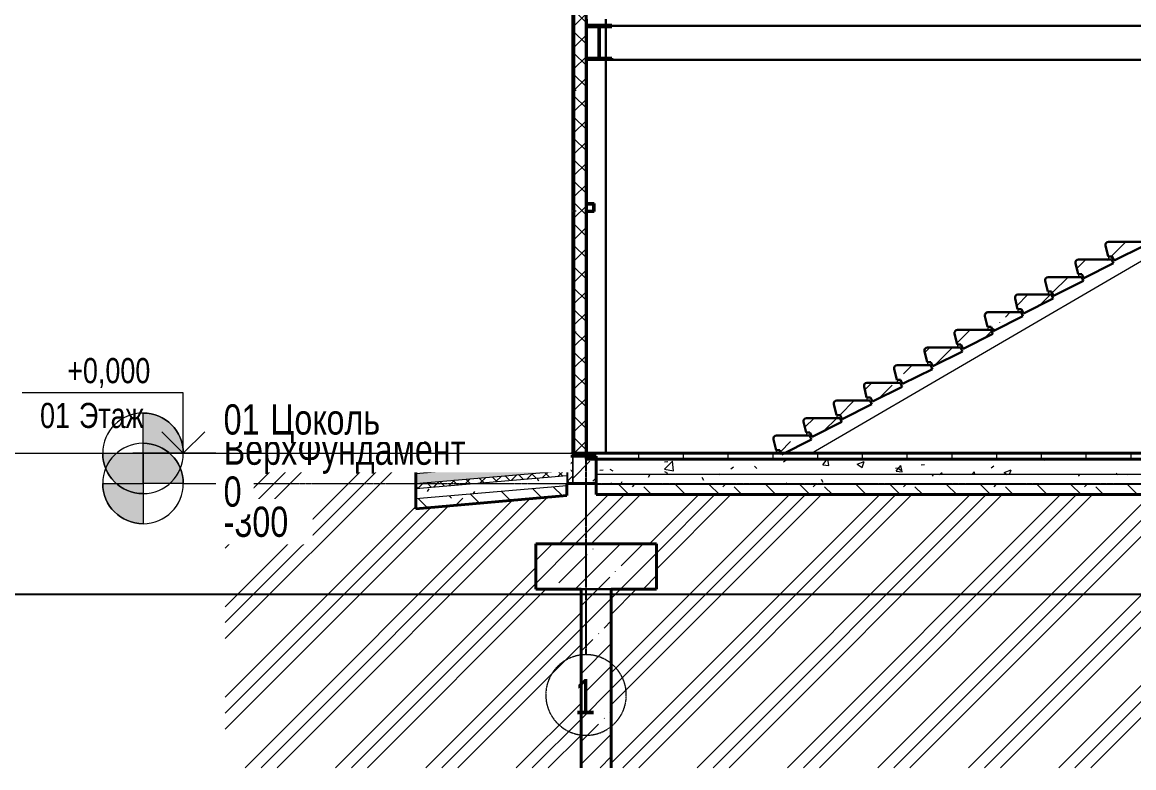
# Model space of a CAD drawing. Header units: millimetres. Extents: x 1117013 to 3394463, y -717780 to -102922.
# Drawn here: x 1263268 to 1274308, y -590971 to -583568 of the extents above; entities that cross this region are included whole.
import ezdxf

# ---------------------------------------------------------------- set-up
doc = ezdxf.new("R2010")
doc.units = ezdxf.units.MM
doc.linetypes.add('ADSK_Линия сетки', pattern=[21, 12, -3, 3, -3])
doc.linetypes.add('CENTERX2', pattern=[4, 2.5, -0.5, 0.5, -0.5])
for name, color, linetype, lineweight in [('0003-Основная тонкая 0.13', 9, 'Continuous', 13), ('0003-Размеры и выноски', 4, 'Continuous', 25), ('Аннотация', 7, 'Continuous', 20), ('Каркас', 7, 'Continuous', 18), ('Лестницы', 7, 'Continuous', 18), ('Несущие колонны', 7, 'Continuous', 18), ('Обобщенные модели', 7, 'Continuous', 18), ('Перекрытие', 7, 'Continuous', 18), ('Стены', 7, 'Continuous', 18), ('Стены наружные', 7, 'Continuous', 18), ('Стены разрез', 7, 'Continuous', 40), ('Стены штриховка', 7, 'Continuous', 18), ('Топография', 7, 'Continuous', 18), ('Уровни', 7, 'Continuous', 9), ('Фундамент', 7, 'Continuous', 18)]:
    doc.layers.add(name, color=color, linetype=linetype, lineweight=lineweight)
doc.layers.add('Оси', color=1, linetype='CENTERX2')
doc.styles.add('Century Gothic', font='GOTHIC.TTF', dxfattribs={"width": 0.8, "height": 250})
doc.styles.add('Century Gothic_1', font='GOTHIC.TTF', dxfattribs={"width": 0.8, "height": 500})
doc.styles.add('Century Gothic_2', font='GOTHIC.TTF', dxfattribs={"width": 0.8, "height": 350})
pattern_1 = [(45, (1275614.13, -584588.64), (-224.506, 224.506), []), (45, (1275838.64, -584588.64), (-224.506, 224.506), [396.875, -79.375, 3.353, -76.022])]
pattern_2 = [(45, (1275614.13, -584588.64), (-70.7107, 70.7107), []), (135, (1275614.13, -584588.64), (-70.7107, -70.7107), [])]
pattern_3 = [(45, (1275614.13, -584588.64), (-106.066, 106.066), []), (135, (1275614.13, -584588.64), (-106.066, -106.066), [])]
pattern_4 = [(50, (1275614.13, -584588.64), (728.737, -63.756), [76.2, -838.2]), (355, (1275614.1, -584588.64), (-140.97, 764.23), [60.96, -670.56]), (100.451, (1275674.86, -584593.96), (587.77, 700.467), [64.76, -712.36]), (46.184, (1275614.1, -584385.4), (1084.32, -168.17), [114.3, -1257.3]), (96.636, (1275704.5, -584399.5), (949.61, 989.71), [97.14, -1068.54]), (351.184, (1275614.1, -584385.4), (949.62, 989.7), [91.44, -1005.84]), (21, (1275715.73, -584436.24), (606.458, -409.06), [76.2, -838.2]), (326, (1275715.7, -584436.24), (247.21, 736.75), [60.96, -670.56]), (71.451, (1275766.3, -584470.3), (853.67, 327.685), [64.76, -712.36]), (37.5, (1275614.13, -584588.64), (12.355, 338.22), [33.528, -628.904, 33.528, -647.192, -673.1]), (37.5, (1275614.13, -584588.64), (12.355, 338.22), [-1343.152, 33.528, -639.572]), (7.5, (1275614.13, -584588.64), (267.279, 400.722), [33.528, -354.584, 33.528, -613.664, -256.54]), (7.5, (1275614.13, -584588.64), (267.279, 400.722), [-1035.304, 33.528, -223.012]), (327.5, (1275387.57, -584588.64), (542.363, -22.915), [33.528, -220.472, 33.528, -758.952, -1051.56]), (327.5, (1275387.57, -584588.64), (542.363, -22.915), [-1046.48, 33.528, -1018.032]), (317.5, (1275285.97, -584588.64), (592.517, 101.707), [33.528, -296.672, 33.528, -492.76, -746.76]), (317.5, (1275285.97, -584588.64), (592.517, 101.707), [-856.49, 33.53, -713.23])]
pattern_5 = [(360, (1275614.13, -584588.64), (812.8, 203.2), [33.528, -576.072, 33.528, -576.072, -3251.2]), (360, (1275614.13, -584588.64), (812.8, 203.2), [-1219.2, 33.528, -1185.672, 33.528, -576.072, -1422.4]), (360, (1275614.13, -584588.64), (812.8, 203.2), [-3048, 33.528, -372.872, 33.528, -982.472]), (120, (1275918.93, -584487.04), (-582.3764, 602.3054), [33.528, -576.072, 33.528, -576.072, -3251.2]), (120, (1275918.93, -584487.04), (-582.3764, 602.3054), [-1219.2, 33.528, -1185.672, 33.528, -576.072, -1422.4]), (120, (1275918.93, -584487.04), (-582.3764, 602.3054), [-3048, 33.528, -372.872, 33.528, -982.472]), (240, (1276020.53, -584080.64), (-230.4236, -805.5054), [33.528, -576.072, 33.528, -3827.272]), (240, (1276020.53, -584080.64), (-230.4236, -805.5054), [-643.128, -576.072, 33.528, -1185.672, -2032]), (240, (1276020.53, -584080.64), (-230.4236, -805.5054), [-2438.4, 33.528, -576.072, 33.528, -1388.872]), (240, (1276020.53, -584080.64), (-230.4236, -805.5054), [-3081.528, -372.872, 33.528, -982.472])]
pattern_6 = [(45, (1275614.13, -584588.64), (2e-13, 898.026), [635, -635]), (45, (1275445.75, -584420.26), (2e-13, 898.026), [635, -635]), (45, (1275277.4, -584251.9), (2e-13, 898.026), [635, -635]), (135, (1275277.4, -584139.6), (-898.026, 3e-13), [635, -635]), (135, (1275445.75, -583971.25), (-898.026, 3e-13), [635, -635]), (135, (1275614.13, -583802.9), (-898.026, 3e-13), [635, -635])]

# ---------------------------------------------------------------- blocks, each defined once
blk = doc.blocks.new('ADSK_КолоннаНесущая_Труба_ГОСТ 30245-2003 - 200x200x10-1215772-Разрез 3')
at = {"layer": 'Несущие колонны'}
for p, q in [((10, 7743), (10, 7280)), ((190, 7743), (190, 4550)), ((200, 7743), (200, 4550)), ((10, 7275), (10, 7205)), ((10, 7200), (10, 4550)), ((10, 4310), (10, 4250)), ((190, 4310), (190, 4250)), ((200, 4310), (200, 4250)), ((10, 4236), (10, 3924)), ((190, 4236), (190, 3924)), ((200, 4236), (200, 3924)), ((10, 3910), (10, 2480)), ((190, 3910), (190, 0)), ((200, 3910), (200, 0)), ((10, 2475), (10, 2405)), ((10, 2400), (10, 0))]:
    blk.add_line(p, q, dxfattribs=at)
blk = doc.blocks.new('___Двутавр типа Ш _СТО АСЧМ 20-93__ Балка - 35Ш2-1215775-Разрез 3')
at = {"layer": 'Каркас', "lineweight": 40}
for p, q in [((255, 4250), (5, 4250)), ((5, 4250), (5, 4236)), ((5, 4236), (126, 4236)), ((126, 4236), (126, 3924)), ((135, 3924), (135, 4236)), ((135, 4236), (255, 4236)), ((255, 4236), (255, 4250)), ((126, 3924), (5, 3924)), ((5, 3924), (5, 3910)), ((5, 3910), (255, 3910)), ((255, 3924), (135, 3924)), ((255, 3910), (255, 3924))]:
    blk.add_line(p, q, dxfattribs=at)
blk = doc.blocks.new('ADSK_Балка_Труба_ГОСТ 30245-2003 - 80x80x5-1059783-Разрез 3')
at = {"layer": 'Каркас', "lineweight": 40}
for p, q in [((80, 2480), (0, 2480)), ((0, 2480), (0, 2400)), ((5, 2475), (75, 2475)), ((5, 2405), (5, 2475)), ((75, 2475), (75, 2405)), ((80, 2400), (80, 2480)), ((0, 2400), (80, 2400)), ((75, 2405), (5, 2405))]:
    blk.add_line(p, q, dxfattribs=at)
blk = doc.blocks.new('___Двутавр типа Б _СТО АСЧМ 20-93__ Балка - 35Б1-1215780-Разрез 3')
at = {"layer": 'Каркас'}
for p, q in [((255, 4250), (6680, 4250)), ((255, 4241), (6680, 4241)), ((200, 3904), (6680, 3904)), ((255, 3913), (6680, 3913))]:
    blk.add_line(p, q, dxfattribs=at)
blk = doc.blocks.new('ФЭ-3_prf - 7005-1218485-Разрез 3')
at = {"layer": 'Обобщенные модели', "lineweight": 9}
for p, q in [((-140, 1200), (-125, 1200)), ((-140, 1200), (-140, 0)), ((-125, 1200), (-122, 1200)), ((-125, 1200), (-125, 0)), ((-122, 1200), (-120, 1200)), ((-122, 1200), (-122, 0))]:
    blk.add_line(p, q, dxfattribs=at)
blk = doc.blocks.new('ФЭ-3_prf - 9006-1218490-Разрез 3')
at = {"layer": 'Обобщенные модели', "lineweight": 9}
for p, q in [((-140, 3600), (-125, 3600)), ((-140, 3600), (-140, 1200)), ((-125, 3600), (-122, 3600)), ((-125, 3600), (-125, 1200)), ((-122, 3600), (-120, 3600)), ((-122, 3600), (-122, 1200)), ((-125, 1200), (-140, 1200)), ((-122, 1200), (-125, 1200)), ((-120, 1200), (-122, 1200))]:
    blk.add_line(p, q, dxfattribs=at)
blk = doc.blocks.new('ФЭ-3_prf - 9003-1218494-Разрез 3')
at = {"layer": 'Обобщенные модели', "lineweight": 9}
for p, q in [((-140, 8400), (-125, 8400)), ((-140, 8400), (-140, 3600)), ((-125, 8400), (-122, 8400)), ((-125, 8400), (-125, 3600)), ((-122, 8400), (-120, 8400)), ((-122, 8400), (-122, 3600)), ((-125, 3600), (-140, 3600)), ((-122, 3600), (-125, 3600)), ((-120, 3600), (-122, 3600))]:
    blk.add_line(p, q, dxfattribs=at)
blk = doc.blocks.new('Уровень - Стрелка вверх_Отметка с именем уровня_2_5-3055-Разрез 3')
at = {"layer": 'Аннотация'}
for p, q in [((-4000, 600), (-5600, 600)), ((-4000, 0), (-4000, 600)), ((-4000, 0), (-4212, 212)), ((-4000, 0), (-3788, 212)), ((-3500, 0), (-4500, 0))]:
    blk.add_line(p, q, dxfattribs=at)
blk = doc.blocks.new('Уровень - КР-535808-Разрез 3')
at = {"layer": 'Уровни'}
h = blk.add_hatch(color=256, dxfattribs=at)
edge = h.paths.add_edge_path()
edge.add_arc((18200, 8400), 400, 90, 180, ccw=False)
edge.add_line((18200, 8800), (18200, 8400))
edge.add_line((18200, 8400), (17800, 8400))
h = blk.add_hatch(color=256, dxfattribs=at)
edge = h.paths.add_edge_path()
edge.add_line((18200, 8000), (18200, 8400))
edge.add_line((18200, 8400), (18600, 8400))
edge.add_arc((18200, 8400), 400, 270, 360, ccw=False)
at = {"layer": 'Уровни', "lineweight": 20}
for p, q in [((18200, 8400), (18200, 8800)), ((17800, 8400), (18200, 8400)), ((18600, 8400), (18200, 8400)), ((18200, 8400), (18200, 8000))]:
    blk.add_line(p, q, dxfattribs=at)
blk.add_circle((18200, 8400), 400, dxfattribs=at)
for start, end in [(90, 180), (270, 360)]:
    blk.add_arc((18200, 8400), 400, start, end, dxfattribs=at)
blk = doc.blocks.new('Ось сетки - Круг_Ø8 мм-6577-Разрез 3')
at = {"layer": 'Оси', "lineweight": 20}
for start, end in [(360, 180), (180, 360)]:
    blk.add_arc((0, -2400), 400, start, end, dxfattribs=at)

msp = doc.modelspace()

# ---------------------------------------------------------------- hatches: boundary and pattern name
at = {"layer": 'Лестницы', "lineweight": 9}
h = msp.add_hatch(dxfattribs=at)
h.set_pattern_fill('FP_5', color=256, style=0, pattern_type=2)
h.set_pattern_definition(pattern_1)
h.paths.add_polyline_path([(1274112.2409, -585934.4229), (1274407.4019, -585786.8424), (1274388.0522, -585748.1432), (1274058.0522, -585748.1432), (1274041.0607, -585753.419), (1274030.0454, -585767.3907), (1274028.8806, -585785.1444), (1274054.8003, -585893.1432), (1274091.601, -585893.1432)])
h = msp.add_hatch(dxfattribs=at)
h.set_pattern_fill('FP_5', color=256, style=0, pattern_type=2)
h.set_pattern_definition(pattern_1)
h.paths.add_polyline_path([(1273812.2409, -586109.4229), (1274107.4019, -585961.8424), (1274088.0522, -585923.1432), (1273758.0522, -585923.1432), (1273741.0607, -585928.419), (1273730.0454, -585942.3907), (1273728.8806, -585960.1444), (1273754.8003, -586068.1432), (1273791.601, -586068.1432)])
h = msp.add_hatch(dxfattribs=at)
h.set_pattern_fill('FP_5', color=256, style=0, pattern_type=2)
h.set_pattern_definition(pattern_1)
h.paths.add_polyline_path([(1273512.2409, -586284.4229), (1273807.4019, -586136.8424), (1273788.0522, -586098.1432), (1273458.0522, -586098.1432), (1273441.0607, -586103.419), (1273430.0454, -586117.3907), (1273428.8806, -586135.1444), (1273454.8003, -586243.1432), (1273491.601, -586243.1432)])
h = msp.add_hatch(dxfattribs=at)
h.set_pattern_fill('FP_5', color=256, style=0, pattern_type=2)
h.set_pattern_definition(pattern_1)
h.paths.add_polyline_path([(1273212.2409, -586459.4229), (1273507.4019, -586311.8424), (1273488.0522, -586273.1432), (1273158.0522, -586273.1432), (1273141.0607, -586278.419), (1273130.0454, -586292.3907), (1273128.8806, -586310.1444), (1273154.8003, -586418.1432), (1273191.601, -586418.1432)])
h = msp.add_hatch(dxfattribs=at)
h.set_pattern_fill('FP_5', color=256, style=0, pattern_type=2)
h.set_pattern_definition(pattern_1)
h.paths.add_polyline_path([(1272912.2409, -586634.4229), (1273207.4019, -586486.8424), (1273188.0522, -586448.1432), (1272858.0522, -586448.1432), (1272841.0607, -586453.419), (1272830.0454, -586467.3907), (1272828.8806, -586485.1444), (1272854.8003, -586593.1432), (1272891.601, -586593.1432)])
h = msp.add_hatch(dxfattribs=at)
h.set_pattern_fill('FP_5', color=256, style=0, pattern_type=2)
h.set_pattern_definition(pattern_1)
h.paths.add_polyline_path([(1272612.2409, -586809.4229), (1272907.4019, -586661.8424), (1272888.0522, -586623.1432), (1272558.0522, -586623.1432), (1272541.0607, -586628.419), (1272530.0454, -586642.3907), (1272528.8806, -586660.1444), (1272554.8003, -586768.1432), (1272591.601, -586768.1432)])
h = msp.add_hatch(dxfattribs=at)
h.set_pattern_fill('FP_5', color=256, style=0, pattern_type=2)
h.set_pattern_definition(pattern_1)
h.paths.add_polyline_path([(1272312.2409, -586984.4229), (1272607.4019, -586836.8424), (1272588.0522, -586798.1432), (1272258.0522, -586798.1432), (1272241.0607, -586803.419), (1272230.0454, -586817.3907), (1272228.8806, -586835.1444), (1272254.8003, -586943.1432), (1272291.601, -586943.1432)])
h = msp.add_hatch(dxfattribs=at)
h.set_pattern_fill('FP_5', color=256, style=0, pattern_type=2)
h.set_pattern_definition(pattern_1)
h.paths.add_polyline_path([(1272012.2409, -587159.4229), (1272307.4019, -587011.8424), (1272288.0522, -586973.1432), (1271958.0522, -586973.1432), (1271941.0607, -586978.419), (1271930.0454, -586992.3907), (1271928.8806, -587010.1444), (1271954.8003, -587118.1432), (1271991.601, -587118.1432)])
h = msp.add_hatch(dxfattribs=at)
h.set_pattern_fill('FP_5', color=256, style=0, pattern_type=2)
h.set_pattern_definition(pattern_1)
h.paths.add_polyline_path([(1271712.2409, -587334.4229), (1272007.4019, -587186.8424), (1271988.0522, -587148.1432), (1271658.0522, -587148.1432), (1271641.0607, -587153.419), (1271630.0454, -587167.3907), (1271628.8806, -587185.1444), (1271654.8003, -587293.1432), (1271691.601, -587293.1432)])
h = msp.add_hatch(dxfattribs=at)
h.set_pattern_fill('FP_5', color=256, style=0, pattern_type=2)
h.set_pattern_definition(pattern_1)
h.paths.add_polyline_path([(1271412.2409, -587509.4229), (1271707.4019, -587361.8424), (1271688.0522, -587323.1432), (1271358.0522, -587323.1432), (1271341.0607, -587328.419), (1271330.0454, -587342.3907), (1271328.8806, -587360.1444), (1271354.8003, -587468.1432), (1271391.601, -587468.1432)])
h = msp.add_hatch(dxfattribs=at)
h.set_pattern_fill('FP_5', color=256, style=0, pattern_type=2)
h.set_pattern_definition(pattern_1)
h.paths.add_polyline_path([(1271112.2409, -587684.4229), (1271407.4019, -587536.8424), (1271388.0522, -587498.1432), (1271058.0522, -587498.1432), (1271041.0607, -587503.419), (1271030.0454, -587517.3907), (1271028.8806, -587535.1444), (1271054.8003, -587643.1432), (1271091.601, -587643.1432)])
h = msp.add_hatch(dxfattribs=at)
h.set_pattern_fill('FP_5', color=256, style=0, pattern_type=2)
h.set_pattern_definition(pattern_1)
h.paths.add_polyline_path([(1270812.2409, -587859.4229), (1271107.4019, -587711.8424), (1271088.0522, -587673.1432), (1270758.0522, -587673.1432), (1270741.0607, -587678.419), (1270730.0454, -587692.3907), (1270728.8806, -587710.1444), (1270754.8003, -587818.1432), (1270791.601, -587818.1432)])
at = {"layer": 'Перекрытие', "lineweight": 9}
h = msp.add_hatch(dxfattribs=at)
h.set_pattern_fill('FP_4', color=256, style=0, pattern_type=2)
h.set_pattern_definition([(45, (1275614.13, -584588.64), (-235.732, 235.732), []), (45, (1275771.3, -584588.64), (-235.732, 235.732), [])])
h.paths.add_polyline_path([(1284258.0522, -588048.1432), (1284258.0522, -587998.1432), (1282758.0522, -587868.1432), (1282758.0522, -587918.1432), (1283361.6355, -587970.4537)])
h.paths.add_polyline_path([(1267178.0522, -588048.1432), (1268678.0522, -587918.1432), (1268678.0522, -587868.1432), (1267178.0522, -587998.1432)])
h = msp.add_hatch(dxfattribs=at)
h.set_pattern_fill('FP_12', color=256, style=0, pattern_type=2)
h.set_pattern_definition([(360, (1275614.13, -584588.64), (222.25, 222.25), [222.25, -222.25]), (90, (1275836.38, -584588.64), (-222.25, 222.25), [222.25, -222.25])])
h.paths.add_polyline_path([(1268868.0522, -587908.1432), (1275568.0522, -587908.1432), (1275568.0522, -587848.1432), (1268868.0522, -587848.1432)])
h = msp.add_hatch(dxfattribs=at)
h.set_pattern_fill('FP_9', color=256, style=0, pattern_type=2)
h.set_pattern_definition(pattern_4)
h.paths.add_polyline_path([(1284258.0522, -588148.1432), (1284258.0522, -588048.1432), (1282758.0522, -587918.1432), (1282758.0522, -588018.1432), (1283361.6355, -588070.4537)])
h.paths.add_polyline_path([(1267178.0522, -588148.1432), (1268678.0522, -588018.1432), (1268678.0522, -587918.1432), (1267178.0522, -588048.1432)])
h = msp.add_hatch(dxfattribs=at)
h.set_pattern_fill('FP_9', color=256, style=0, pattern_type=2)
h.set_pattern_definition(pattern_4)
h.paths.add_polyline_path([(1282070.4266, -588058.1432), (1282468.0522, -588058.1432), (1282468.0522, -587908.1432), (1268968.0522, -587908.1432), (1268968.0522, -588058.1432), (1280779.2177, -588058.1432)])
h = msp.add_hatch(dxfattribs=at)
h.set_pattern_fill('FP_1', color=256, style=0, pattern_type=2)
h.set_pattern_definition(pattern_2)
h.paths.add_polyline_path([(1284258.0522, -588198.1432), (1284258.0522, -588148.1432), (1282758.0522, -588018.1432), (1282758.0522, -588068.1432), (1283361.6355, -588120.4537)])
h.paths.add_polyline_path([(1267178.0522, -588198.1432), (1268678.0522, -588068.1432), (1268678.0522, -588018.1432), (1267178.0522, -588148.1432)])
h = msp.add_hatch(dxfattribs=at)
h.set_pattern_fill('FP_10', color=256, style=0, pattern_type=2)
h.set_pattern_definition(pattern_5)
h.paths.add_polyline_path([(1284258.0522, -588298.1432), (1284258.0522, -588198.1432), (1282758.0522, -588068.1432), (1282758.0522, -588168.1432), (1283361.6355, -588220.4537)])
h.paths.add_polyline_path([(1267178.0522, -588298.1432), (1268678.0522, -588168.1432), (1268678.0522, -588068.1432), (1267178.0522, -588198.1432)])
h = msp.add_hatch(dxfattribs=at)
h.set_pattern_fill('FP_10', color=256, style=0, pattern_type=2)
h.set_pattern_definition(pattern_5)
h.paths.add_polyline_path([(1282070.4266, -588158.1432), (1282468.0522, -588158.1432), (1282468.0522, -588058.1432), (1268968.0522, -588058.1432), (1268968.0522, -588158.1432), (1280779.2177, -588158.1432)])
h = msp.add_hatch(dxfattribs=at)
h.set_pattern_fill('FP_11', color=256, style=0, pattern_type=2)
h.set_pattern_definition(pattern_6)
h.paths.add_polyline_path([(1284258.0522, -588398.1432), (1284258.0522, -588298.1432), (1282758.0522, -588168.1432), (1282758.0522, -588268.1432), (1283361.6355, -588320.4537)])
h.paths.add_polyline_path([(1267178.0522, -588398.1432), (1268678.0522, -588268.1432), (1268678.0522, -588168.1432), (1267178.0522, -588298.1432)])
h = msp.add_hatch(dxfattribs=at)
h.set_pattern_fill('FP_11', color=256, style=0, pattern_type=2)
h.set_pattern_definition(pattern_6)
h.paths.add_polyline_path([(1282070.4266, -588258.1432), (1282468.0522, -588258.1432), (1282468.0522, -588158.1432), (1268968.0522, -588158.1432), (1268968.0522, -588258.1432), (1280779.2177, -588258.1432)])
at = {"layer": 'Стены', "lineweight": 9}
h = msp.add_hatch(dxfattribs=at)
h.set_pattern_fill('FP_2', color=256, style=0, pattern_type=2)
h.set_pattern_definition(pattern_3)
h.paths.add_polyline_path([(1268748.0522, -587878.1432), (1268748.0522, -587848.1432), (1268648.0522, -587848.1432), (1268648.0522, -587878.1432)])
h.paths.add_polyline_path([(1282788.0522, -587878.1432), (1282788.0522, -587848.1432), (1282688.0522, -587848.1432), (1282688.0522, -587878.1432), (1282716.0311, -587878.1432)])
at = {"layer": 'Стены наружные', "lineweight": 9}
h = msp.add_hatch(dxfattribs=at)
h.set_pattern_fill('FP_2', color=256, style=0, pattern_type=2)
h.set_pattern_definition(pattern_3)
h.paths.add_polyline_path([(1268835.535, -587848.1432), (1268868.0522, -587848.1432), (1268868.0522, -579448.1432), (1268748.0522, -579448.1432), (1268748.0522, -580638.1432), (1268758.0522, -580638.1432), (1268758.0522, -580648.1432), (1268748.0522, -580648.1432), (1268748.0522, -581838.1432), (1268758.0522, -581838.1432), (1268758.0522, -581848.1432), (1268748.0522, -581848.1432), (1268748.0522, -583038.1432), (1268758.0522, -583038.1432), (1268758.0522, -583048.1432), (1268748.0522, -583048.1432), (1268748.0522, -584238.1432), (1268758.0522, -584238.1432), (1268758.0522, -584248.1432), (1268748.0522, -584248.1432), (1268748.0522, -585438.1432), (1268758.0522, -585438.1432), (1268758.0522, -585448.1432), (1268748.0522, -585448.1432), (1268748.0522, -586638.1432), (1268758.0522, -586638.1432), (1268758.0522, -586648.1432), (1268748.0522, -586648.1432), (1268748.0522, -587848.1432)])
at = {"layer": 'Стены разрез', "lineweight": 9}
h = msp.add_hatch(dxfattribs=at)
h.set_pattern_fill('FP_1', color=256, style=0, pattern_type=2)
h.set_pattern_definition(pattern_2)
h.paths.add_polyline_path([(1268733.0522, -588148.1432), (1268733.0522, -587878.1432), (1268683.0522, -587878.1432), (1268683.0522, -588148.1432)])
h = msp.add_hatch(dxfattribs=at)
h.set_pattern_fill('FP_8', color=256, style=0, pattern_type=2)
h.set_pattern_definition([(45, (1275614.13, -584588.64), (-106.066, 106.066), [])])
h.paths.add_polyline_path([(1268738.0522, -588148.1432), (1268738.0522, -587878.1432), (1268733.0522, -587878.1432), (1268733.0522, -588148.1432)])
h = msp.add_hatch(dxfattribs=at)
h.set_pattern_fill('FP_3', color=256, style=0, pattern_type=2)
h.set_pattern_definition([(45, (1275614.13, -584588.64), (84.1903, 308.6967), [396.875, -79.375, 3.353, -76.022])])
h.paths.add_polyline_path([(1268738.0522, -588148.1432), (1268968.0522, -588148.1432), (1268968.0522, -587878.1432), (1268738.0522, -587878.1432)])
at = {"layer": 'Топография', "lineweight": 9}
h = msp.add_hatch(dxfattribs=at)
h.set_pattern_fill('FP_14', color=256, style=0, pattern_type=2)
h.set_pattern_definition([(45, (1275614.13, -584588.64), (-449.013, 449.013), []), (45, (1275772.9, -584588.64), (2e-13, 898.026), []), (45, (1275455.4, -584588.64), (2e-13, 898.026), [])])
h.paths.add_polyline_path([(1283997.5717, -590970.6176), (1285944.0534, -590970.6176), (1285944.0534, -587998.1432), (1284258.0522, -587998.1432), (1284258.0522, -588398.1432), (1282758.0522, -588268.1432), (1282758.0522, -588148.1432), (1282468.0522, -588148.1432), (1282468.0522, -588258.1432), (1268968.0522, -588258.1432), (1268968.0522, -588148.1432), (1268678.0522, -588148.1432), (1268678.0522, -588268.1432), (1267178.0522, -588398.1432), (1267178.0522, -587998.1432), (1265284.7104, -587998.1432), (1265284.7104, -590970.6176), (1268818.0522, -590970.6176), (1268818.0522, -589198.1432), (1268368.0522, -589198.1432), (1268368.0522, -588748.1432), (1269568.0522, -588748.1432), (1269568.0522, -589198.1432), (1269118.0522, -589198.1432), (1269118.0522, -590970.6176), (1275568.0522, -590970.6176), (1275568.0522, -589198.1432), (1275118.0522, -589198.1432), (1275118.0522, -588748.1432), (1276318.0522, -588748.1432), (1276318.0522, -589198.1432), (1275868.0522, -589198.1432), (1275868.0522, -590970.6176), (1282318.0522, -590970.6176), (1282318.0522, -589198.1432), (1281868.0522, -589198.1432), (1281868.0522, -588748.1432), (1283068.0522, -588748.1432), (1283068.0522, -589198.1432), (1282618.0522, -589198.1432), (1282618.0522, -590970.6176), (1283361.6355, -590970.6176)])
at = {"layer": 'Фундамент', "lineweight": 9}
h = msp.add_hatch(dxfattribs=at)
h.set_pattern_fill('FP_5', color=256, style=0, pattern_type=2)
h.set_pattern_definition(pattern_1)
h.paths.add_polyline_path([(1269158.3372, -589198.1432), (1269568.0522, -589198.1432), (1269568.0522, -588748.1432), (1268368.0522, -588748.1432), (1268368.0522, -589198.1432), (1269118.0522, -589198.1432)])
h = msp.add_hatch(dxfattribs=at)
h.set_pattern_fill('FP_5', color=256, style=0, pattern_type=2)
h.set_pattern_definition(pattern_1)
h.paths.add_polyline_path([(1269118.0522, -590970.6176), (1269118.0522, -589198.1432), (1268818.0522, -589198.1432), (1268818.0522, -590970.6176), (1268983.4339, -590970.6176)])

# ---------------------------------------------------------------- linework, layer by layer
at = {"layer": '0003-Размеры и выноски'}
msp.add_xline((1230227.1932, -589248.1432), (1, 0), dxfattribs=at)
at = {"layer": 'Лестницы', "lineweight": 30}
for p, q in [((1274388.0522, -585748.1432), (1274058.0522, -585748.1432)), ((1274028.8806, -585785.1444), (1274054.8003, -585893.1432)), ((1274112.2409, -585934.4229), (1274407.4019, -585786.8424)), ((1273728.8806, -585960.1444), (1273754.8003, -586068.1432)), ((1274088.0522, -585923.1432), (1273758.0522, -585923.1432)), ((1273812.2409, -586109.4229), (1274107.4019, -585961.8424)), ((1274054.8003, -585893.1432), (1274091.601, -585893.1432)), ((1274107.4019, -585961.8424), (1274088.0522, -585923.1432)), ((1274091.601, -585893.1432), (1274112.2409, -585934.4229)), ((1273788.0522, -586098.1432), (1273458.0522, -586098.1432)), ((1273754.8003, -586068.1432), (1273791.601, -586068.1432)), ((1273807.4019, -586136.8424), (1273788.0522, -586098.1432)), ((1273791.601, -586068.1432), (1273812.2409, -586109.4229)), ((1273428.8806, -586135.1444), (1273454.8003, -586243.1432)), ((1273512.2409, -586284.4229), (1273807.4019, -586136.8424)), ((1273128.8806, -586310.1444), (1273154.8003, -586418.1432)), ((1273488.0522, -586273.1432), (1273158.0522, -586273.1432)), ((1273212.2409, -586459.4229), (1273507.4019, -586311.8424)), ((1273454.8003, -586243.1432), (1273491.601, -586243.1432)), ((1273507.4019, -586311.8424), (1273488.0522, -586273.1432)), ((1273491.601, -586243.1432), (1273512.2409, -586284.4229)), ((1273154.8003, -586418.1432), (1273191.601, -586418.1432)), ((1273191.601, -586418.1432), (1273212.2409, -586459.4229)), ((1272828.8806, -586485.1444), (1272854.8003, -586593.1432)), ((1273188.0522, -586448.1432), (1272858.0522, -586448.1432)), ((1272912.2409, -586634.4229), (1273207.4019, -586486.8424)), ((1273207.4019, -586486.8424), (1273188.0522, -586448.1432)), ((1272528.8806, -586660.1444), (1272554.8003, -586768.1432)), ((1272888.0522, -586623.1432), (1272558.0522, -586623.1432)), ((1272612.2409, -586809.4229), (1272907.4019, -586661.8424)), ((1272854.8003, -586593.1432), (1272891.601, -586593.1432)), ((1272907.4019, -586661.8424), (1272888.0522, -586623.1432)), ((1272891.601, -586593.1432), (1272912.2409, -586634.4229)), ((1272554.8003, -586768.1432), (1272591.601, -586768.1432)), ((1272591.601, -586768.1432), (1272612.2409, -586809.4229)), ((1272228.8806, -586835.1444), (1272254.8003, -586943.1432)), ((1272588.0522, -586798.1432), (1272258.0522, -586798.1432)), ((1272312.2409, -586984.4229), (1272607.4019, -586836.8424)), ((1272607.4019, -586836.8424), (1272588.0522, -586798.1432)), ((1272288.0522, -586973.1432), (1271958.0522, -586973.1432)), ((1272254.8003, -586943.1432), (1272291.601, -586943.1432)), ((1272307.4019, -587011.8424), (1272288.0522, -586973.1432)), ((1272291.601, -586943.1432), (1272312.2409, -586984.4229)), ((1271928.8806, -587010.1444), (1271954.8003, -587118.1432)), ((1272012.2409, -587159.4229), (1272307.4019, -587011.8424)), ((1271628.8806, -587185.1444), (1271654.8003, -587293.1432)), ((1271988.0522, -587148.1432), (1271658.0522, -587148.1432)), ((1271712.2409, -587334.4229), (1272007.4019, -587186.8424)), ((1271954.8003, -587118.1432), (1271991.601, -587118.1432)), ((1272007.4019, -587186.8424), (1271988.0522, -587148.1432)), ((1271991.601, -587118.1432), (1272012.2409, -587159.4229)), ((1271688.0522, -587323.1432), (1271358.0522, -587323.1432)), ((1271654.8003, -587293.1432), (1271691.601, -587293.1432)), ((1271707.4019, -587361.8424), (1271688.0522, -587323.1432)), ((1271691.601, -587293.1432), (1271712.2409, -587334.4229)), ((1271328.8806, -587360.1444), (1271354.8003, -587468.1432)), ((1271412.2409, -587509.4229), (1271707.4019, -587361.8424)), ((1271028.8806, -587535.1444), (1271054.8003, -587643.1432)), ((1271388.0522, -587498.1432), (1271058.0522, -587498.1432)), ((1271112.2409, -587684.4229), (1271407.4019, -587536.8424)), ((1271354.8003, -587468.1432), (1271391.601, -587468.1432)), ((1271407.4019, -587536.8424), (1271388.0522, -587498.1432)), ((1271391.601, -587468.1432), (1271412.2409, -587509.4229)), ((1271054.8003, -587643.1432), (1271091.601, -587643.1432)), ((1271091.601, -587643.1432), (1271112.2409, -587684.4229)), ((1270728.8806, -587710.1444), (1270754.8003, -587818.1432)), ((1271088.0522, -587673.1432), (1270758.0522, -587673.1432)), ((1270812.2409, -587859.4229), (1271107.4019, -587711.8424)), ((1271107.4019, -587711.8424), (1271088.0522, -587673.1432)), ((1270754.8003, -587818.1432), (1270791.601, -587818.1432)), ((1270791.601, -587818.1432), (1270812.2409, -587859.4229))]:
    msp.add_line(p, q, dxfattribs=at)
at = {"layer": 'Лестницы'}
for p, q in [((1271107.176, -587848.1432), (1274424.3189, -585913.1432)), ((1274058.0522, -585893.1432), (1274058.0522, -585923.1432)), ((1273758.0522, -586068.1432), (1273758.0522, -586098.1432)), ((1273458.0522, -586243.1432), (1273458.0522, -586273.1432)), ((1273158.0522, -586418.1432), (1273158.0522, -586448.1432)), ((1272858.0522, -586593.1432), (1272858.0522, -586623.1432)), ((1272558.0522, -586768.1432), (1272558.0522, -586798.1432)), ((1272258.0522, -586943.1432), (1272258.0522, -586973.1432)), ((1271958.0522, -587118.1432), (1271958.0522, -587148.1432)), ((1271658.0522, -587293.1432), (1271658.0522, -587323.1432)), ((1271358.0522, -587468.1432), (1271358.0522, -587498.1432)), ((1271058.0522, -587643.1432), (1271058.0522, -587673.1432)), ((1270758.0522, -587848.1432), (1270758.0522, -587818.1432))]:
    msp.add_line(p, q, dxfattribs=at)
at = {"layer": 'Лестницы', "lineweight": 30}
for centre in [(1274058.0522, -585778.1432), (1273758.0522, -585953.1432), (1273458.0522, -586128.1432), (1273158.0522, -586303.1432), (1272858.0522, -586478.1432), (1272558.0522, -586653.1432), (1272258.0522, -586828.1432), (1271958.0522, -587003.1432), (1271658.0522, -587178.1432), (1271358.0522, -587353.1432), (1271058.0522, -587528.1432), (1270758.0522, -587703.1432)]:
    msp.add_arc(centre, 30, 90, 193.49573329, dxfattribs=at)
at = {"layer": 'Оси', "linetype": 'ADSK_Линия сетки'}
msp.add_line((1268868.0522, -589848.1432), (1268868.0522, -575649.0994), dxfattribs=at)
at = {"layer": 'Перекрытие', "lineweight": 40}
for p, q in [((1268678.0522, -587868.1432), (1267178.0522, -587998.1432)), ((1268678.0522, -587878.1432), (1268678.0522, -587868.1432)), ((1275568.0522, -587848.1432), (1268868.0522, -587848.1432)), ((1268868.0522, -587848.1432), (1268868.0522, -587908.1432)), ((1268868.0522, -587908.1432), (1282568.0522, -587908.1432)), ((1268968.0522, -587908.1432), (1268968.0522, -588258.1432)), ((1267178.0522, -587998.1432), (1267178.0522, -588398.1432)), ((1268678.0522, -588268.1432), (1268678.0522, -588148.1432)), ((1267178.0522, -588398.1432), (1268678.0522, -588268.1432)), ((1268968.0522, -588258.1432), (1282468.0522, -588258.1432))]:
    msp.add_line(p, q, dxfattribs=at)
at = {"layer": 'Перекрытие'}
for p, q in [((1267178.0522, -588048.1432), (1268678.0522, -587918.1432)), ((1267178.0522, -588148.1432), (1268678.0522, -588018.1432)), ((1267178.0522, -588198.1432), (1268678.0522, -588068.1432)), ((1282468.0522, -588058.1432), (1268968.0522, -588058.1432)), ((1267178.0522, -588298.1432), (1268678.0522, -588168.1432)), ((1282468.0522, -588158.1432), (1268968.0522, -588158.1432))]:
    msp.add_line(p, q, dxfattribs=at)
at = {"layer": 'Стены наружные', "lineweight": 40}
for p, q in [((1268868.0522, -587848.1432), (1268868.0522, -579448.1432)), ((1268748.0522, -583048.1432), (1268748.0522, -584238.1432)), ((1268748.0522, -584238.1432), (1268758.0522, -584238.1432)), ((1268758.0522, -584248.1432), (1268748.0522, -584248.1432)), ((1268748.0522, -584248.1432), (1268748.0522, -585438.1432)), ((1268758.0522, -584238.1432), (1268758.0522, -584248.1432)), ((1268748.0522, -585438.1432), (1268758.0522, -585438.1432)), ((1268758.0522, -585448.1432), (1268748.0522, -585448.1432)), ((1268748.0522, -585448.1432), (1268748.0522, -586638.1432)), ((1268758.0522, -585438.1432), (1268758.0522, -585448.1432)), ((1268748.0522, -586638.1432), (1268758.0522, -586638.1432)), ((1268758.0522, -586648.1432), (1268748.0522, -586648.1432)), ((1268748.0522, -586648.1432), (1268748.0522, -587848.1432)), ((1268758.0522, -586638.1432), (1268758.0522, -586648.1432)), ((1268748.0522, -587848.1432), (1268868.0522, -587848.1432))]:
    msp.add_line(p, q, dxfattribs=at)
at = {"layer": 'Стены разрез', "lineweight": 18}
for p, q in [((1268748.0522, -587848.1432), (1268648.0522, -587848.1432)), ((1268648.0522, -587848.1432), (1268648.0522, -587878.1432)), ((1268648.0522, -587878.1432), (1268678.0522, -587878.1432)), ((1268748.0522, -587878.1432), (1268748.0522, -587848.1432))]:
    msp.add_line(p, q, dxfattribs=at)
at = {"layer": 'Стены разрез'}
for p, q in [((1268968.0522, -587878.1432), (1268678.0522, -587878.1432)), ((1268968.0522, -587908.1432), (1268968.0522, -587878.1432)), ((1268678.0522, -588148.1432), (1268968.0522, -588148.1432))]:
    msp.add_line(p, q, dxfattribs=at)
at = {"layer": 'Стены штриховка'}
for p, q in [((1268678.0522, -587878.1432), (1268678.0522, -588148.1432)), ((1268683.0522, -587878.1432), (1268683.0522, -588148.1432)), ((1268733.0522, -587878.1432), (1268733.0522, -588148.1432)), ((1268738.0522, -587878.1432), (1268738.0522, -588148.1432))]:
    msp.add_line(p, q, dxfattribs=at)
at = {"layer": 'Топография', "lineweight": 40}
msp.add_line((1267178.0522, -587998.1432), (1265284.7104, -587998.1432), dxfattribs=at)
at = {"layer": 'Топография'}
msp.add_line((1267178.0522, -587998.1432), (1265284.7104, -587998.1432), dxfattribs=at)
at = {"layer": 'Уровни', "linetype": 'ADSK_Линия сетки', "lineweight": 20}
msp.add_line((1264868.0522, -587848.1432), (1286668.0522, -587848.1432), dxfattribs=at)
at = {"layer": 'Уровни', "linetype": 'ADSK_Линия сетки'}
msp.add_line((1264868.0522, -588148.1432), (1286668.0522, -588148.1432), dxfattribs=at)
at = {"layer": 'Фундамент', "lineweight": 40}
for p, q in [((1269568.0522, -588748.1432), (1268368.0522, -588748.1432)), ((1268368.0522, -588748.1432), (1268368.0522, -589198.1432)), ((1269568.0522, -589198.1432), (1269568.0522, -588748.1432)), ((1268368.0522, -589198.1432), (1268818.0522, -589198.1432)), ((1268818.0522, -589198.1432), (1268818.0522, -590970.6176)), ((1269118.0522, -589198.1432), (1269568.0522, -589198.1432)), ((1269118.0522, -590970.6176), (1269118.0522, -589198.1432))]:
    msp.add_line(p, q, dxfattribs=at)
at = {"layer": 'Фундамент', "lineweight": 30}
for p, q in [((1268818.0522, -589198.1432), (1269118.0522, -589198.1432)), ((1269118.0522, -589198.1432), (1268818.0522, -589198.1432))]:
    msp.add_line(p, q, dxfattribs=at)

# ---------------------------------------------------------------- block references
at = {"layer": 'Каркас'}
for name in ['___Двутавр типа Ш _СТО АСЧМ 20-93__ Балка - 35Ш2-1215775-Разрез 3', '___Двутавр типа Б _СТО АСЧМ 20-93__ Балка - 35Б1-1215780-Разрез 3', 'ADSK_Балка_Труба_ГОСТ 30245-2003 - 80x80x5-1059783-Разрез 3']:
    msp.add_blockref(name, (1268868.0522, -587848.1432), dxfattribs=at)
at = {"layer": 'Несущие колонны'}
msp.add_blockref('ADSK_КолоннаНесущая_Труба_ГОСТ 30245-2003 - 200x200x10-1215772-Разрез 3', (1268868.0522, -587848.1432), dxfattribs=at)
at = {"layer": 'Обобщенные модели'}
for name in ['ФЭ-3_prf - 9003-1218494-Разрез 3', 'ФЭ-3_prf - 9006-1218490-Разрез 3', 'ФЭ-3_prf - 7005-1218485-Разрез 3']:
    msp.add_blockref(name, (1268868.0522, -587848.1432), dxfattribs=at)
at = {"layer": 'Оси', "lineweight": 20}
msp.add_blockref('Ось сетки - Круг_Ø8 мм-6577-Разрез 3', (1268868.0522, -587848.1432), dxfattribs=at)
at = {"layer": 'Уровни', "lineweight": 20}
msp.add_blockref('Уровень - Стрелка вверх_Отметка с именем уровня_2_5-3055-Разрез 3', (1268868.0522, -587848.1432), dxfattribs=at)
at = {"layer": 'Уровни', "lineweight": 20, "extrusion": (0, 0, -1)}
for p in [(-1282668.0522, -596248.1432), (-1282668.0522, -596548.1432)]:
    msp.add_blockref('Уровень - КР-535808-Разрез 3', p, dxfattribs=at)

# ---------------------------------------------------------------- texts
at = {"layer": 'Оси', "insert": (1268754.3808, -590090.0733), "char_height": 350, "width": 269.367, "attachment_point": 1, "style": 'Century Gothic_2'}
msp.add_mtext('\\fCentury Gothic|b0|i0|c204|p34|;\\W.8;1', dxfattribs=at)
at = {"layer": 'Уровни', "char_height": 250, "attachment_point": 1, "style": 'Century Gothic'}
for s, insert, width in [('+0,000', (1263714.67, -586902.1731), 1038.987), ('01 ', (1263445.0576, -587347.4856), 468.1855), ('Этаж', (1263831.3493, -587347.4856), 897.89)]:
    msp.add_mtext(s, dxfattribs=dict(at, insert=insert, width=width))

# ---------------------------------------------------------------- next in the draw order: texts
at = {"layer": 'Уровни', "char_height": 300, "attachment_point": 1, "style": 'Century Gothic_1', "bg_fill": 3, "box_fill_scale": 1.25, "bg_fill_color": 256, "bg_fill_true_color": 13158600, "bg_fill_transparency": 0}
for s, insert, width in [('ВерхФундамент', (1265267.9707, -587662.2465), 3373.501), ('-300', (1265267.9707, -588377.9648), 808.101)]:
    msp.add_mtext(s, dxfattribs=dict(at, insert=insert, width=width))

# ---------------------------------------------------------------- next in the draw order: linework, layer by layer
at = {"layer": '0003-Основная тонкая 0.13'}
msp.add_xline((1229924.4936, -587848.1432), (1, 0), dxfattribs=at)
at = {"layer": 'Уровни', "linetype": 'ADSK_Линия сетки'}
msp.add_line((1264868.0522, -587848.1432), (1286668.0522, -587848.1432), dxfattribs=at)

# ---------------------------------------------------------------- next in the draw order: texts
at = {"layer": 'Уровни', "char_height": 300, "attachment_point": 1, "style": 'Century Gothic_1', "bg_fill": 3, "box_fill_scale": 1.25, "bg_fill_color": 256, "bg_fill_true_color": 13158600, "bg_fill_transparency": 0}
for s, insert, width in [('01 ', (1265267.9707, -587362.2465), 564.388), ('\\fCentury Gothic|b0|i0|c204|p34|;\\W.8;0', (1265267.9707, -588077.9648), 224.4725)]:
    msp.add_mtext(s, dxfattribs=dict(at, insert=insert, width=width))

# ---------------------------------------------------------------- next in the draw order: texts
at = {"layer": 'Уровни', "insert": (1265733.6374, -587362.2465), "char_height": 300, "width": 1449.451, "attachment_point": 1, "style": 'Century Gothic_1', "bg_fill": 3, "box_fill_scale": 1.25, "bg_fill_color": 256, "bg_fill_true_color": 13158600, "bg_fill_transparency": 0}
msp.add_mtext('Цоколь', dxfattribs=at)

doc.saveas('drawing.dxf')
